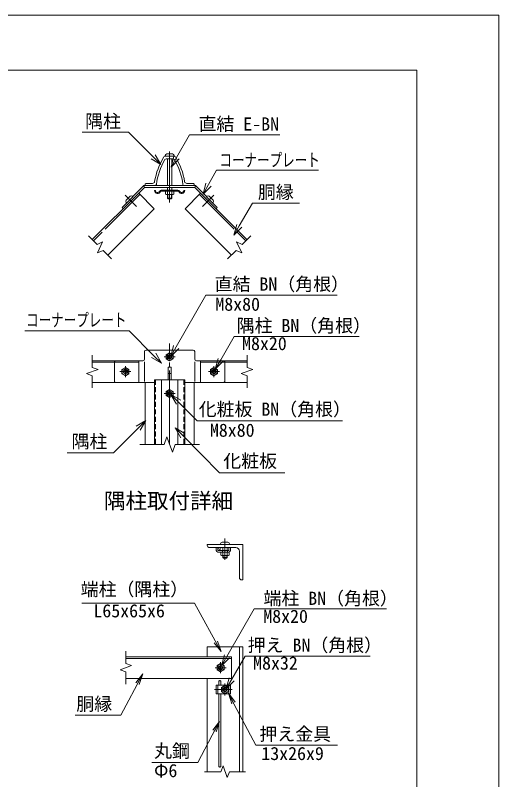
# Model space of a CAD drawing. Units: millimetres, scale not verified. Extents: x -4200 to 4200, y -2970 to 2970.
# Drawn here: x 2431 to 4200, y 176 to 2970 of the extents above; entities that cross this region are included whole.
import ezdxf
from ezdxf.enums import TextEntityAlignment as Align

# ---------------------------------------------------------------- set-up
doc = ezdxf.new("R2010")
doc.units = ezdxf.units.MM
doc.header["$LTSCALE"] = 15
for name, pattern in [('DASHED1', [1.8, 1.2, -0.6]), ('LONG_CHAIN', [21, 18, -1, 1, -1]), ('LONG_DASHED2', [13, 12, -1])]:
    doc.linetypes.add(name, pattern=pattern)
for name, color, linetype, lineweight in [('0-0_D-STR1', 1, 'Continuous', 9), ('0-1_D-BMK', 2, 'LONG_CHAIN', 9), ('0-4_D-STR-DIM', 7, 'Continuous', 9), ('0-5_0', 7, 'Continuous', 9), ('0-6_D-STR-TXT', 7, 'Continuous', 9), ('0-9_D-STR3', 3, 'Continuous', 9), ('0-A_D-STR2', 7, 'Continuous', 9), ('0-B_D-TTL', 2, 'Continuous', 9)]:
    doc.layers.add(name, color=color, linetype=linetype, lineweight=lineweight)
doc.layers.add('0-7_D-TTL-TXT', color=7, linetype='Continuous')
doc.styles.add('ＭＳ ゴシック', font='')
doc.styles.get('ＭＳ ゴシック').set_extended_font_data('MS Gothic')

# ---------------------------------------------------------------- blocks, each defined once
blk = doc.blocks.new('MLeader9')
at = {"layer": '0-6_D-STR-TXT'}
blk.add_line((3000.84, 2415.33), (3020.84, 2449.98), dxfattribs=at)
for points in [[(3020.84, 2449.98), (3068.55, 2532.61), (3391.39, 2532.61), (3398.59, 2532.61)], [(3030.12, 2444.62), (3000.84, 2415.33), (3011.56, 2455.33)]]:
    blk.add_lwpolyline(points, dxfattribs=at)
blk = doc.blocks.new('MLeader10')
at = {"layer": '0-6_D-STR-TXT'}
blk.add_line((2963.93, 2424.1), (2935.64, 2452.38), dxfattribs=at)
for points in [[(2935.64, 2452.38), (2845.43, 2542.6), (2683.02, 2542.6), (2675.82, 2542.6)], [(2943.22, 2459.96), (2963.93, 2424.1), (2928.06, 2444.8)]]:
    blk.add_lwpolyline(points, dxfattribs=at)
blk = doc.blocks.new('MLeader11')
at = {"layer": '0-6_D-STR-TXT'}
blk.add_line((3118.27, 2316.44), (3138.06, 2351.21), dxfattribs=at)
for points in [[(3138.06, 2351.21), (3167.79, 2403.43), (3533.75, 2403.43), (3540.95, 2403.43)], [(3147.37, 2345.9), (3118.27, 2316.44), (3128.74, 2356.51)]]:
    blk.add_lwpolyline(points, dxfattribs=at)
blk = doc.blocks.new('MLeader12')
at = {"layer": '0-6_D-STR-TXT'}
blk.add_line((3230.81, 2165.8), (3250.81, 2200.44), dxfattribs=at)
for points in [[(3250.81, 2200.44), (3298.52, 2283.08), (3464.27, 2283.08), (3471.47, 2283.08)], [(3260.09, 2195.09), (3230.81, 2165.8), (3241.53, 2205.8)]]:
    blk.add_lwpolyline(points, dxfattribs=at)
blk = doc.blocks.new('MLeader13')
at = {"layer": '0-6_D-STR-TXT'}
blk.add_line((2965.68, 1698.61), (2937.4, 1726.89), dxfattribs=at)
for points in [[(2937.4, 1726.89), (2847.18, 1817.11), (2472.97, 1817.11), (2465.77, 1817.11)], [(2944.98, 1734.47), (2965.68, 1698.61), (2929.82, 1719.31)]]:
    blk.add_lwpolyline(points, dxfattribs=at)
blk = doc.blocks.new('MLeader14')
at = {"layer": '0-6_D-STR-TXT'}
blk.add_line((2909.08, 1489.17), (2880.8, 1460.89), dxfattribs=at)
for points in [[(2873.22, 1468.47), (2909.08, 1489.17), (2888.38, 1453.31)], [(2880.8, 1460.89), (2790.58, 1370.67), (2628.18, 1370.67), (2620.98, 1370.67)]]:
    blk.add_lwpolyline(points, dxfattribs=at)
blk = doc.blocks.new('MLeader15')
at = {"layer": '0-6_D-STR-TXT'}
blk.add_line((3016.11, 1462), (3044.19, 1433.51), dxfattribs=at)
for points in [[(3036.55, 1425.98), (3016.11, 1462), (3051.82, 1441.03)], [(3044.19, 1433.51), (3178.14, 1297.55), (3409.56, 1297.55), (3416.76, 1297.55)]]:
    blk.add_lwpolyline(points, dxfattribs=at)
blk = doc.blocks.new('_Open')
at = {"layer": '0-5_0'}
blk.add_line((-15, 2.5), (0, 0), dxfattribs=at)
blk.add_lwpolyline([(-15, -2.5), (0, 0), (-15, 0)], dxfattribs=at)
blk = doc.blocks.new('MLeader17')
at = {"layer": '0-6_D-STR-TXT'}
blk.add_line((2999.86, 1722.84), (3019.65, 1757.61), dxfattribs=at)
for points in [[(3019.65, 1757.61), (3127.73, 1947.44), (3601.91, 1947.44), (3609.11, 1947.44)], [(3028.97, 1752.3), (2999.86, 1722.84), (3010.34, 1762.91)]]:
    blk.add_lwpolyline(points, dxfattribs=at)
blk = doc.blocks.new('MLeader20')
at = {"layer": '0-6_D-STR-TXT'}
blk.add_line((3162.69, 1675.95), (3182.74, 1710.56), dxfattribs=at)
for points in [[(3182.74, 1710.56), (3231.88, 1795.38), (3681.65, 1795.38), (3688.85, 1795.38)], [(3192.01, 1705.19), (3162.69, 1675.95), (3173.46, 1715.94)]]:
    blk.add_lwpolyline(points, dxfattribs=at)
blk = doc.blocks.new('MLeader21')
at = {"layer": '0-6_D-STR-TXT'}
blk.add_line((3000.37, 1583.81), (3028.65, 1555.53), dxfattribs=at)
for points in [[(3021.08, 1547.95), (3000.37, 1583.81), (3036.23, 1563.11)], [(3028.65, 1555.53), (3096.58, 1487.6), (3621.04, 1487.6), (3628.24, 1487.6)]]:
    blk.add_lwpolyline(points, dxfattribs=at)
blk = doc.blocks.new('MLeader22')
at = {"layer": '0-6_D-STR-TXT'}
blk.add_line((3203.12, 508.05), (3223.17, 542.66), dxfattribs=at)
for points in [[(3223.17, 542.66), (3272.31, 627.47), (3722.08, 627.47), (3729.28, 627.47)], [(3232.45, 537.28), (3203.12, 508.05), (3213.9, 548.03)]]:
    blk.add_lwpolyline(points, dxfattribs=at)
blk = doc.blocks.new('MLeader23')
at = {"layer": '0-6_D-STR-TXT'}
blk.add_line((3185.72, 591.93), (3205.7, 626.59), dxfattribs=at)
for points in [[(3205.7, 626.59), (3305.5, 799.75), (3781.89, 799.75), (3789.09, 799.75)], [(3214.98, 621.23), (3185.72, 591.93), (3196.41, 631.94)]]:
    blk.add_lwpolyline(points, dxfattribs=at)

msp = doc.modelspace()

# ---------------------------------------------------------------- linework, layer by layer
at = {"layer": '0-0_D-STR1'}
for p, q in [((2980.84, 2455.21), (3010.87, 2455.21)), ((2982.97, 2445.21), (3008.74, 2445.21)), ((2905.86, 2347.21), (2905.86, 2352.21)), ((2905.86, 2347.21), (2905.86, 2352.21)), ((2942.56, 2347.21), (2905.86, 2347.21)), ((2933.01, 2355.21), (2908.86, 2355.21)), ((3049.15, 2347.21), (3085.86, 2347.21)), ((3058.71, 2355.21), (3082.86, 2355.21)), ((3085.86, 2347.21), (3085.86, 2352.21)), ((2882.64, 2319.59), (2712.94, 2149.89)), ((2882.64, 2319.59), (2939.21, 2263.02)), ((2944.06, 2330.01), (2940.86, 2329.58)), ((2965.32, 2330.81), (3026.39, 2330.81)), ((2965.33, 2327.61), (3026.38, 2327.61)), ((3047.66, 2330.01), (3050.86, 2329.58)), ((3109.07, 2319.59), (3052.5, 2263.02)), ((3109.07, 2319.59), (3278.77, 2149.89)), ((2939.21, 2263.02), (2769.51, 2093.32)), ((3052.5, 2263.02), (3222.21, 2093.32)), ((2712.75, 1707.42), (2882.64, 1707.42)), ((2882.64, 1707.42), (2882.64, 1627.42)), ((3278.96, 1707.42), (3109.07, 1707.42)), ((3109.07, 1707.42), (3109.07, 1627.42)), ((2712.75, 1701.42), (2882.64, 1701.42)), ((3278.96, 1701.42), (3109.07, 1701.42)), ((2712.75, 1627.42), (2882.64, 1627.42)), ((2905.86, 1401.17), (2905.86, 1627.42)), ((3085.86, 1401.17), (3085.86, 1627.42)), ((3278.96, 1627.42), (3109.07, 1627.42)), ((3133.29, 1036), (3263.29, 1036)), ((3133.29, 1033), (3133.29, 1036)), ((3263.29, 1036), (3263.29, 906)), ((3238.29, 1024), (3142.29, 1024)), ((3251.29, 915), (3251.29, 1011)), ((3263.29, 906), (3260.29, 906)), ((3133.29, 661.11), (3263.29, 661.11)), ((3133.29, 625.11), (3133.29, 661.11)), ((3251.29, 661.11), (3251.29, 204.99)), ((3263.29, 661.11), (3263.29, 204.99)), ((3222.29, 625.11), (2835.45, 625.11)), ((3222.29, 619.11), (2835.45, 619.11)), ((3222.29, 545.11), (3222.29, 625.11)), ((3222.29, 545.11), (2835.45, 545.11)), ((3133.29, 204.99), (3133.29, 545.11))]:
    msp.add_line(p, q, dxfattribs=at)
at = {"layer": '0-0_D-STR1', "linetype": 'LONG_DASHED2'}
for p, q in [((2886.89, 2315.35), (2717.18, 2145.64)), ((3104.83, 2315.35), (3274.53, 2145.64))]:
    msp.add_line(p, q, dxfattribs=at)
at = {"layer": '0-0_D-STR1'}
for centre, radius, start, end in [((3177.86, 2323.81), 240, 147.73028, 170.85863), ((3177.86, 2323.81), 232, 149.15113, 173.11764), ((2980.84, 2448.21), 7, 90, 147.73028), ((2982.97, 2440.21), 5, 90, 149.15113), ((3008.74, 2440.21), 5, 30.84887, 90), ((3010.87, 2448.21), 7, 32.26972, 90), ((2813.86, 2323.81), 232, 6.88236, 30.84887), ((2813.86, 2323.81), 240, 9.14137, 32.26972), ((2908.86, 2352.21), 3, 90, 180), ((2933.01, 2363.21), 8, 270, 350.85863), ((2942.56, 2352.21), 5, 270, 353.11764), ((3049.15, 2352.21), 5, 186.88236, 270), ((3058.71, 2363.21), 8, 189.14137, 270), ((3082.86, 2352.21), 3, 0, 90), ((2952.06, 2330.01), 11.21, 182.19864, 337.12847), ((2952.06, 2330.01), 8, 180, 337.11462), ((2965.32, 2324.41), 6.4, 90, 157.11462), ((2965.33, 2324.41), 3.2, 90, 157.12847), ((3026.38, 2324.41), 3.2, 22.87153, 90), ((3026.39, 2324.41), 6.4, 22.88538, 90), ((3039.66, 2330.01), 11.21, 202.87153, 357.80136), ((3039.66, 2330.01), 8, 202.88538, 0), ((3142.29, 1033), 9, 180, 270), ((3238.29, 1011), 13, 360, 90), ((3260.29, 915), 9, 180, 270)]:
    msp.add_arc(centre, radius, start, end, dxfattribs=at)
at = {"layer": '0-1_D-BMK'}
for p, q in [((2995.86, 2471.95), (2995.86, 2285.56)), ((2833.61, 2312.06), (2875.11, 2270.56)), ((3158.1, 2312.06), (3116.6, 2270.56)), ((2995.86, 1401.17), (2995.86, 1770.16)), ((3015.86, 1721.42), (2975.86, 1721.42)), ((2833.86, 1687.42), (2833.86, 1647.42)), ((3157.86, 1687.42), (3157.86, 1647.42)), ((2853.86, 1667.42), (2813.86, 1667.42)), ((3137.86, 1667.42), (3177.86, 1667.42)), ((3015.86, 1587.42), (2975.86, 1587.42)), ((3198.29, 979), (3198.29, 1057.07)), ((3182.29, 565.11), (3182.29, 605.11)), ((3202.29, 585.11), (3162.29, 585.11)), ((3224.29, 505.11), (3160.29, 505.11)), ((3198.29, 527.11), (3198.29, 483.11))]:
    msp.add_line(p, q, dxfattribs=at)
at = {"layer": '0-4_D-STR-DIM'}
for p, q in [((2698.8, 2164.03), (2730.34, 2132.48)), ((3292.92, 2164.03), (3261.37, 2132.48)), ((3240.98, 2141.99), (3260, 2101.21)), ((3261.37, 2132.48), (3240.98, 2141.99)), ((2752.1, 2110.72), (2783.65, 2079.18)), ((3239.61, 2110.72), (3208.06, 2079.18)), ((3260, 2101.21), (3239.61, 2110.72)), ((2712.75, 1727.68), (2712.75, 1683.07)), ((3278.96, 1727.68), (3278.96, 1683.07)), ((2712.75, 1683.07), (2733.9, 1675.38)), ((2733.9, 1675.38), (2691.61, 1659.99)), ((2691.61, 1659.99), (2712.75, 1652.29)), ((2712.75, 1652.29), (2712.75, 1607.68)), ((3278.96, 1652.29), (3278.96, 1607.68)), ((2975.33, 1401.17), (2985.6, 1429.36)), ((2985.6, 1429.36), (3006.12, 1372.98)), ((2886.86, 1401.17), (2975.33, 1401.17)), ((3006.12, 1372.98), (3016.38, 1401.17)), ((3016.38, 1401.17), (3104.86, 1401.17)), ((3016.38, 1401.17), (3087.86, 1401.17)), ((2835.45, 645.37), (2835.45, 600.77)), ((2856.59, 593.07), (2814.3, 577.68)), ((2835.45, 600.77), (2856.59, 593.07)), ((2814.3, 577.68), (2835.45, 569.98)), ((2835.45, 569.98), (2835.45, 525.37)), ((3191.33, 226.13), (3183.64, 204.99)), ((3206.72, 183.85), (3191.33, 226.13)), ((3123.29, 204.99), (3183.64, 204.99)), ((3214.42, 204.99), (3206.72, 183.85)), ((3214.42, 204.99), (3273.29, 204.99))]:
    msp.add_line(p, q, dxfattribs=at)
for points in [[(2730.34, 2132.48), (2750.73, 2141.99), (2731.71, 2101.21), (2752.1, 2110.72)], [(3278.96, 1683.07), (3300.1, 1675.38), (3257.82, 1659.99), (3278.96, 1652.29)]]:
    msp.add_lwpolyline(points, dxfattribs=at)
at = {"layer": '0-6_D-STR-TXT'}
for points in [[(2674.08, 821.06), (3086.75, 821.06), (3183.08, 645.71)], [(2649.72, 411.96), (2817.39, 411.96), (2896.37, 560.87)], [(3610.2, 302.56), (3310.86, 302.56), (3211.59, 489.93)], [(2930.86, 238.1), (3098.54, 238.1), (3177.51, 387.01)]]:
    msp.add_lwpolyline(points, dxfattribs=at)
at = {"layer": '0-9_D-STR3'}
for p, q in [((3005.86, 2463.21), (2985.86, 2463.21)), ((2979.86, 2457.21), (2979.86, 2455.21)), ((3011.86, 2455.21), (2979.86, 2455.21)), ((2987.86, 2445.21), (2987.86, 2347.21)), ((3003.86, 2445.21), (3003.86, 2347.21)), ((3011.86, 2457.21), (3011.86, 2455.21)), ((2901.21, 2347.21), (2821.55, 2267.55)), ((2903.86, 2340.81), (2826.07, 2263.02)), ((2903.86, 2340.81), (3087.86, 2340.81)), ((2980.84, 2327.61), (2980.84, 2316.05)), ((2980.84, 2327.61), (3010.87, 2327.61)), ((2987.86, 2340.81), (2987.86, 2330.81)), ((2988.35, 2327.61), (2988.35, 2316.05)), ((3003.36, 2327.61), (3003.36, 2316.05)), ((3003.86, 2340.81), (3003.86, 2330.81)), ((3010.87, 2327.61), (3010.87, 2316.05)), ((3087.86, 2340.81), (3165.64, 2263.02)), ((2851.25, 2308.56), (2837.11, 2294.42)), ((2859.73, 2308.56), (2861.15, 2307.15)), ((2980.84, 2316.05), (2983.36, 2314.61)), ((2983.36, 2314.61), (3008.36, 2314.61)), ((2987.86, 2314.61), (2987.86, 2301.61)), ((2989.36, 2314.61), (2989.36, 2301.61)), ((3001.46, 2299.21), (2990.26, 2299.21)), ((3003.86, 2301.61), (3001.46, 2299.21)), ((3002.36, 2314.61), (3002.36, 2301.61)), ((3003.86, 2314.61), (3003.86, 2301.61)), ((3010.87, 2316.05), (3008.36, 2314.61)), ((3131.98, 2308.56), (3130.57, 2307.15)), ((3140.46, 2308.56), (3154.61, 2294.42)), ((2826.07, 2263.02), (2821.55, 2267.55)), ((2837.11, 2285.93), (2838.52, 2284.52)), ((3154.61, 2285.93), (3153.19, 2284.52)), ((3165.64, 2263.02), (3170.16, 2267.55)), ((2903.86, 1740.42), (2903.86, 1713.42)), ((2909.86, 1746.42), (3081.86, 1746.42)), ((2995.86, 1736.43), (2982.86, 1728.93)), ((3008.86, 1728.93), (2995.86, 1736.43)), ((3087.86, 1740.42), (3087.86, 1713.42)), ((2799.86, 1707.42), (2897.86, 1707.42)), ((2982.86, 1728.93), (2982.86, 1713.92)), ((2982.86, 1713.92), (2995.86, 1706.41)), ((2995.86, 1706.41), (3008.86, 1713.92)), ((3008.86, 1713.92), (3008.86, 1728.93)), ((3093.86, 1707.42), (3191.86, 1707.42)), ((2903.86, 1631.42), (2903.86, 1703.43)), ((2989.86, 1683.42), (2989.86, 1639.37)), ((3001.86, 1683.42), (2989.86, 1683.42)), ((3001.86, 1683.42), (3001.86, 1639.37)), ((3087.86, 1631.42), (3087.86, 1703.61)), ((3144.86, 1674.93), (3157.86, 1682.43)), ((3157.86, 1682.43), (3170.86, 1674.93)), ((3001.86, 1660.77), (2989.86, 1660.77)), ((3144.86, 1659.92), (3144.86, 1674.93)), ((3157.86, 1652.41), (3144.86, 1659.92)), ((3170.86, 1659.92), (3157.86, 1652.41)), ((3170.86, 1674.93), (3170.86, 1659.92)), ((2799.86, 1627.42), (2940.86, 1627.42)), ((2940.86, 1637.42), (2940.86, 1401.17)), ((3050.86, 1637.42), (2940.86, 1637.42)), ((2965.86, 1637.42), (2965.86, 1401.17)), ((3025.86, 1637.42), (3025.86, 1401.17)), ((3050.86, 1637.42), (3050.86, 1401.17)), ((3050.86, 1627.42), (3191.86, 1627.42)), ((2995.86, 1602.43), (2982.86, 1594.93)), ((2982.86, 1594.93), (2982.86, 1579.92)), ((3008.86, 1594.93), (2995.86, 1602.43)), ((3008.86, 1579.92), (3008.86, 1594.93)), ((2982.86, 1579.92), (2995.86, 1572.41)), ((2995.86, 1572.41), (3008.86, 1579.92)), ((3182.29, 1038), (3182.29, 1036)), ((3208.29, 1044), (3188.29, 1044)), ((3214.29, 1038), (3214.29, 1036)), ((3166.29, 1014), (3166.29, 1024)), ((3166.29, 1024), (3172.29, 1024)), ((3172.29, 1015), (3172.29, 1024)), ((3172.29, 1008), (3212.29, 1008)), ((3173.29, 1014), (3211.29, 1014)), ((3183.28, 1008), (3183.28, 996.45)), ((3183.28, 1008), (3213.3, 1008)), ((3189.29, 1008), (3189.29, 1014)), ((3190.29, 1014), (3190.29, 1024)), ((3190.79, 1008), (3190.79, 996.45)), ((3205.8, 1008), (3205.8, 996.45)), ((3206.29, 1014), (3206.29, 1024)), ((3207.29, 1008), (3207.29, 1014)), ((3212.29, 1015), (3212.29, 1024)), ((3212.29, 1024), (3218.29, 1024)), ((3213.3, 1008), (3213.3, 996.45)), ((3218.29, 1014), (3218.29, 1024)), ((3183.28, 996.45), (3185.79, 995)), ((3185.79, 995), (3210.79, 995)), ((3190.29, 995), (3190.29, 988.4)), ((3191.79, 995), (3191.79, 986.9)), ((3203.89, 986), (3192.69, 986)), ((3206.29, 988.4), (3203.89, 986)), ((3204.79, 995), (3204.79, 986.9)), ((3206.29, 995), (3206.29, 988.4)), ((3213.3, 996.45), (3210.79, 995)), ((3182.29, 600.12), (3169.29, 592.62)), ((3169.29, 592.62), (3169.29, 577.61)), ((3195.29, 592.62), (3182.29, 600.12)), ((3195.29, 577.61), (3195.29, 592.62)), ((3169.29, 577.61), (3182.29, 570.1)), ((3182.29, 570.1), (3195.29, 577.61)), ((3166.29, 521.11), (3166.29, 489.11)), ((3198.29, 520.12), (3185.29, 512.62)), ((3185.29, 512.62), (3185.29, 497.61)), ((3211.29, 512.62), (3198.29, 520.12)), ((3211.29, 497.61), (3211.29, 512.62)), ((3166.29, 489.11), (3218.29, 489.11)), ((3185.29, 497.61), (3198.29, 490.1)), ((3198.29, 490.1), (3211.29, 497.61))]:
    msp.add_line(p, q, dxfattribs=at)
at = {"layer": '0-9_D-STR3', "linetype": 'LONG_DASHED2'}
for p, q in [((2793.86, 1701.42), (2793.86, 1633.42)), ((3197.86, 1701.42), (3197.86, 1633.42)), ((3172.29, 521.11), (3172.29, 489.11)), ((3212.29, 521.11), (3212.29, 489.11))]:
    msp.add_line(p, q, dxfattribs=at)
at = {"layer": '0-9_D-STR3', "linetype": 'DASHED1'}
for p, q in [((2944.06, 1637.42), (2944.06, 1401.17)), ((3047.66, 1637.42), (3047.66, 1401.17))]:
    msp.add_line(p, q, dxfattribs=at)
at = {"layer": '0-9_D-STR3'}
for points in [[(2903.86, 2340.81), (2901.21, 2347.21), (3090.51, 2347.21)], [(3087.86, 2340.81), (3090.51, 2347.21), (3170.16, 2267.55)], [(3003.86, 2301.61), (2987.86, 2301.61), (2990.26, 2299.21)], [(3206.29, 988.4), (3190.29, 988.4), (3192.69, 986)], [(3166.29, 521.11), (3218.29, 521.11), (3218.29, 489.11)]]:
    msp.add_lwpolyline(points, dxfattribs=at)
msp.add_lwpolyline([(2846.86, 1674.93), (2833.86, 1682.43), (2820.86, 1674.93), (2820.86, 1659.92), (2833.86, 1652.41), (2846.86, 1659.92)], close=True, dxfattribs=at)
for centre, radius in [((2995.86, 1721.42), 12.5), ((2995.86, 1721.42), 8), ((2995.86, 1721.42), 5.6), ((2833.86, 1667.42), 12.5), ((3157.86, 1667.42), 12.5), ((2833.86, 1667.42), 8), ((2833.86, 1667.42), 5.6), ((3157.86, 1667.42), 8), ((3157.86, 1667.42), 5.6), ((2995.86, 1587.42), 12.5), ((2995.86, 1587.42), 8), ((2995.86, 1587.42), 5.6), ((3182.29, 585.11), 12.5), ((3182.29, 585.11), 8), ((3182.29, 585.11), 5.6), ((3198.29, 505.11), 12.5), ((3198.29, 505.11), 8), ((3198.29, 505.11), 5.6)]:
    msp.add_circle(centre, radius, dxfattribs=at)
for centre, radius, start, end in [((2985.86, 2457.21), 6, 90, 180), ((3005.86, 2457.21), 6, 0, 90), ((2841.35, 2290.18), 6, 135, 225), ((2855.49, 2304.32), 6, 45, 135), ((2984.6, 2321.54), 6.64, 235.61585, 304.38416), ((2995.86, 2339.73), 24.84, 252.4121, 287.5879), ((3007.11, 2321.54), 6.64, 235.61586, 304.38414), ((3136.22, 2304.32), 6, 45, 135), ((3150.36, 2290.18), 6, 315, 45), ((2909.86, 1740.42), 6, 90, 180), ((3081.86, 1740.42), 6, 0, 90), ((2897.86, 1713.42), 6, 270, 0), ((3093.86, 1713.42), 6, 180, 270), ((3188.29, 1038), 6, 90, 180), ((3208.29, 1038), 6, 0, 90), ((3172.29, 1014), 6, 180, 270), ((3173.29, 1015), 1, 180, 270), ((3211.29, 1015), 1, 270, 0), ((3212.29, 1014), 6, 270, 0), ((3187.03, 1001.94), 6.64, 235.61585, 304.38416), ((3198.29, 1020.13), 24.84, 252.4121, 287.5879), ((3209.55, 1001.94), 6.64, 235.61586, 304.38414)]:
    msp.add_arc(centre, radius, start, end, dxfattribs=at)
at = {"layer": '0-9_D-STR3', "linetype": 'LONG_DASHED2'}
for centre, start, end in [((2799.86, 1701.42), 90, 180), ((3191.86, 1701.42), 0, 90), ((2799.86, 1633.42), 180, 270), ((3191.86, 1633.42), 270, 0)]:
    msp.add_arc(centre, 6, start, end, dxfattribs=at)
at = {"layer": '0-A_D-STR2'}
for p, q in [((3176.29, 521.11), (3176.29, 537.61)), ((3182.69, 521.11), (3182.69, 537.61)), ((3176.29, 222.66), (3176.29, 489.11)), ((3182.69, 222.66), (3182.69, 489.11))]:
    msp.add_line(p, q, dxfattribs=at)
msp.add_circle((3179.49, 1020.8), 3.2, dxfattribs=at)
for centre, start, end in [((3177.89, 535.78), 48.88791, 131.11209), ((3177.89, 539.45), 228.88791, 311.11209), ((3181.09, 535.78), 48.88791, 131.11209), ((3177.89, 224.5), 228.88791, 311.11209), ((3181.09, 220.83), 48.88791, 131.11209), ((3181.09, 224.5), 228.88791, 311.11209)]:
    msp.add_arc(centre, 2.43, start, end, dxfattribs=at)
at = {"layer": '0-B_D-TTL', "color": 7}
msp.add_lwpolyline([(-4200.03, -2970.08), (4199.97, -2970.08), (4199.97, 2969.92), (-4200.03, 2969.92)], close=True, dxfattribs=at)
at = {"layer": '0-B_D-TTL'}
msp.add_lwpolyline([(-3900.03, 2769.92), (3899.97, 2769.92), (3899.97, -2770.08), (-3900.03, -2770.08)], close=True, dxfattribs=at)

# ---------------------------------------------------------------- block references
at = {"layer": '0-6_D-STR-TXT'}
for name in ['MLeader10', 'MLeader9', 'MLeader11', 'MLeader12', 'MLeader17', 'MLeader13', 'MLeader20', 'MLeader21', 'MLeader14', 'MLeader15', 'MLeader23', 'MLeader22']:
    msp.add_blockref(name, (0, 0), dxfattribs=at)
at = {"layer": '0-6_D-STR-TXT', "xscale": 2.666667, "yscale": 2.666667}
for p, rotation in [((3184.05, 643.96), 298.78475), ((2897.3, 562.63), 62.05959), ((3210.65, 491.7), 117.91483), ((3178.45, 388.77), 62.05959)]:
    msp.add_blockref('_Open', p, dxfattribs=dict(at, rotation=rotation))

# ---------------------------------------------------------------- texts
at = {"layer": '0-6_D-STR-TXT', "style": 'ＭＳ ゴシック'}
for s, p in [('隅柱', (2686.72, 2544.25)), ('直結 E-BN', (3101.45, 2534.17)), ('胴縁', (3318.82, 2285.31)), ('直結 BN（角根）', (3160.63, 1948.99)), ('M8x80', (3163.05, 1875.49)), ('隅柱 BN（角根）', (3241.1, 1797.3)), ('M8x20', (3260.91, 1731.61)), ('化粧板 BN（角根）', (3102.18, 1491.62)), ('M8x80', (3143.11, 1414.94)), ('隅柱', (2636.92, 1373.59)), ('化粧板', (3192.14, 1302.33)), ('端柱（隅柱）', (2670.27, 833.64)), ('端柱 BN（角根）', (3339.27, 800.36)), ('L65x65x6', (2716.92, 754.79)), ('M8x20', (3338.42, 734.67)), ('押え BN（角根）', (3281.53, 629.39)), ('M8x32', (3301.34, 563.7)), ('胴縁', (2654.48, 414.33)), ('押え金具', (3324.44, 304.36)), ('丸鋼', (2938.84, 242.5)), ('13x26x9', (3331.28, 233.18)), ('Φ6', (2938.84, 170.71))]:
    msp.add_text(s, height=48.06, dxfattribs=at).set_placement(p, align=Align.BOTTOM_LEFT)
at = {"layer": '0-6_D-STR-TXT', "style": 'ＭＳ ゴシック', "width": 0.7}
for p in [(3178.06, 2402.46), (2470.53, 1817.78)]:
    msp.add_text('コーナープレート', height=48.06, dxfattribs=at).set_placement(p, align=Align.BOTTOM_LEFT)
at = {"layer": '0-7_D-TTL-TXT', "style": 'ＭＳ ゴシック'}
msp.add_text('隅柱取付詳細', height=57.73, dxfattribs=at).set_placement((2755.68, 1148.91), align=Align.BOTTOM_LEFT)

doc.saveas('drawing.dxf')
